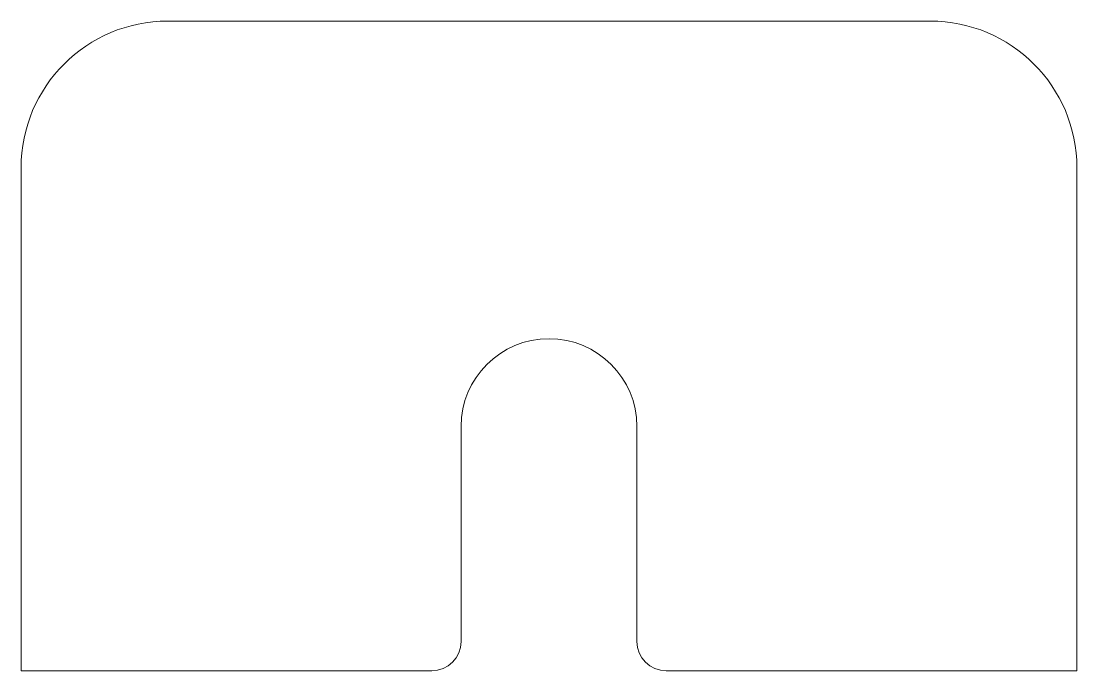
# Model space of a CAD drawing. Header units: millimetres. Extents: x -54 to 54, y -48 to 18.
import ezdxf

# ---------------------------------------------------------------- set-up
doc = ezdxf.new("R2010")
doc.units = ezdxf.units.MM

msp = doc.modelspace()

# ---------------------------------------------------------------- linework, layer by layer
at = {"color": 7, "linetype": 'Continuous', "lineweight": 15}
for p, q in [((39, 18), (-39, 18)), ((-54, 3), (-54, -48.5)), ((54, -48.5), (54, 3)), ((-9, -45.5), (-9, -23.5)), ((9, -23.5), (9, -45.5)), ((-54, -48.5), (-12, -48.5)), ((12, -48.5), (54, -48.5))]:
    msp.add_line(p, q, dxfattribs=at)
for centre, radius, start, end in [((-39, 3), 15, 90, 180), ((39, 3), 15, 0, 90), ((0, -23.5), 9, 0, 180), ((-12, -45.5), 3, 270, 0), ((12, -45.5), 3, 180, 270)]:
    msp.add_arc(centre, radius, start, end, dxfattribs=at)

doc.saveas('drawing.dxf')
